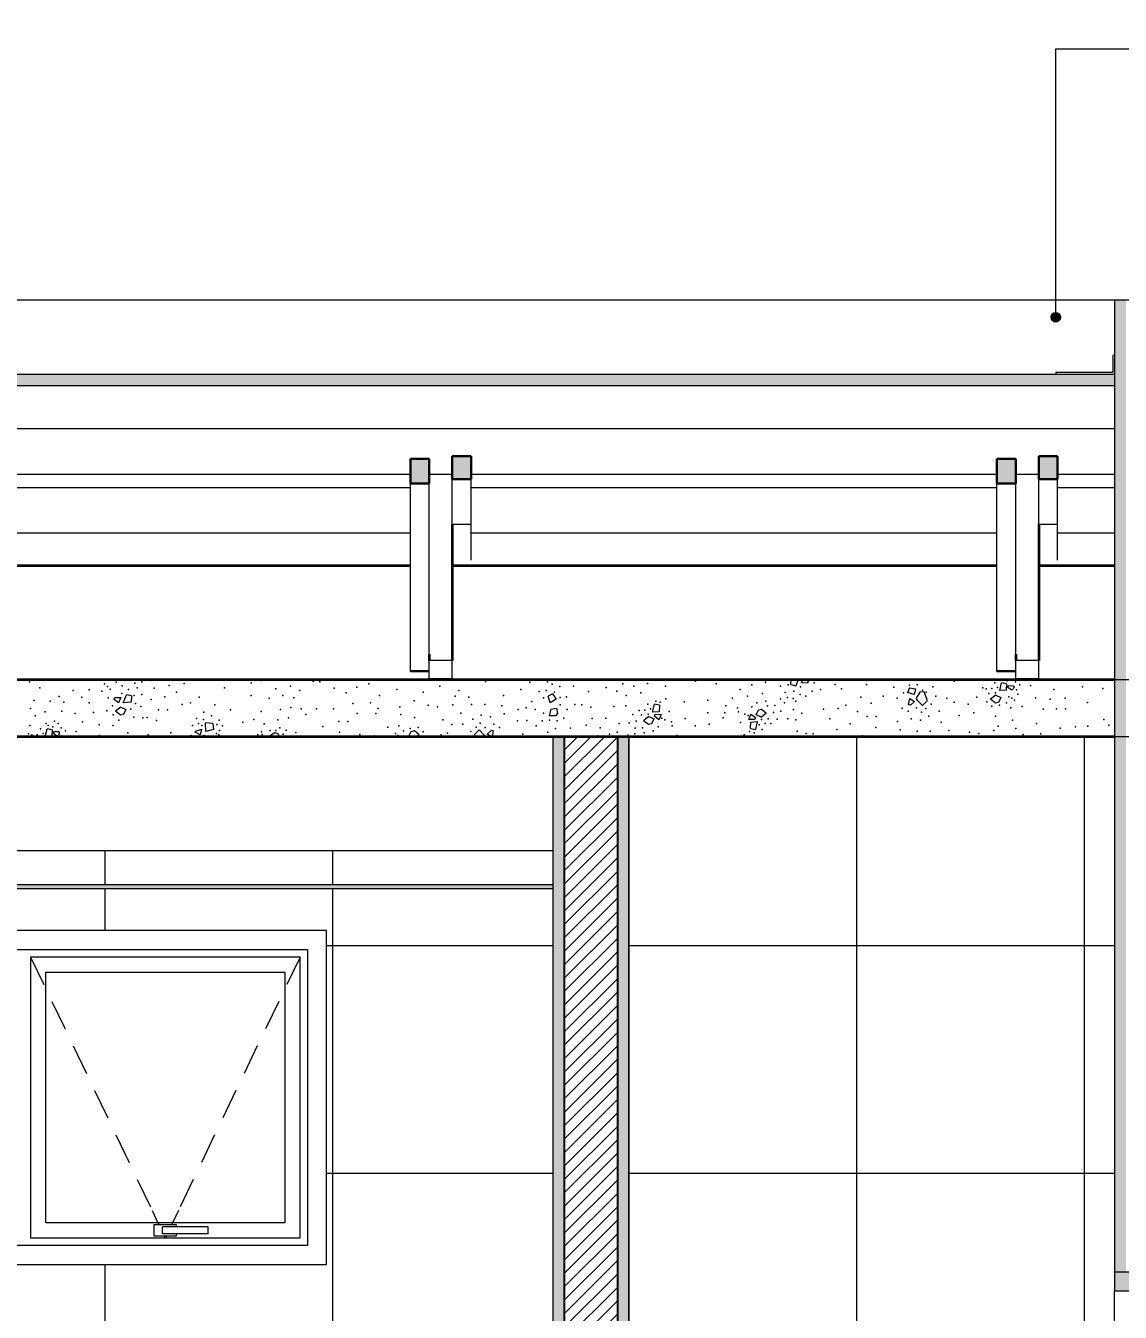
# Model space of a CAD drawing. Header units: metres. Extents: x -77 to 97, y 0 to 6.
# Drawn here: x -3.902 to -1.018, y 1.826 to 5.215 of the extents above; entities that cross this region are included whole.
import ezdxf

# ---------------------------------------------------------------- set-up
doc = ezdxf.new("R2010")
doc.units = ezdxf.units.M
doc.header["$MEASUREMENT"] = 0
doc.linetypes.add('broken', pattern=[2.46944, 1.41111, -1.05833])
for name, color, linetype in [('COTAS CORTE', 7, 'Continuous'), ('FORRO.EXEC', 7, 'Continuous'), ('LAJES.EST', 7, 'Continuous'), ('NOTAS-LAYOUT.EXEC', 7, 'Continuous'), ('PAREDE CONSTRUIR', 7, 'Continuous'), ('Portas Archicad', 7, 'Continuous'), ('S-BEAM-____-OTLN.IFC Model', 7, 'Continuous')]:
    doc.layers.add(name, color=color, linetype=linetype)
for name, color, linetype, lineweight, true_color in [('COTAS CORTE_Caneta_No__25', 7, 'Continuous', 13, 0x982312), ('ESTRUTURA-COB.EST_Caneta_No__254', 7, 'Continuous', 0, 0xd1c9ad), ('ESTRUTURA-COB.EST_Caneta_No__97', 7, 'Continuous', 5, 0x6b6b6b), ('Janelas Archicad_Caneta_No__9', 7, 'Continuous', 5, 0x020202), ('Janelas Archicad_Caneta_No__97', 7, 'Continuous', 5, 0x6b6b6b), ('PAREDE CONSTRUIR_Caneta_No__97', 7, 'Continuous', 5, 0x6b6b6b), ('S-BEAM-____-OTLN.IFC Model_Caneta_No__13', 7, 'Continuous', 0, 0xaaaaaa)]:
    doc.layers.add(name, color=color, linetype=linetype, lineweight=lineweight, true_color=true_color)
for name, color, linetype, lineweight in [('ESTRUTURA-COB.EST_Caneta_No__1', 7, 'Continuous', 35), ('ESTRUTURA-COB.EST_Caneta_No__241', 7, 'Continuous', 13), ('ESTRUTURA-COB.EST_Caneta_No__98', 7, 'Continuous', 0), ('FORRO.EXEC_Caneta_No__241', 7, 'Continuous', 13), ('LAJES.EST_Caneta_No__1', 7, 'Continuous', 35), ('LAJES.EST_Caneta_No__241', 7, 'Continuous', 13), ('NOTAS-LAYOUT.EXEC_Caneta_No__241', 7, 'Continuous', 13), ('NOTAS-LAYOUT.EXEC_Caneta_No__5', 7, 'Continuous', 15), ('PAREDE CONSTRUIR_Caneta_No__241', 7, 'Continuous', 13), ('PAREDE CONSTRUIR_Caneta_No__3', 7, 'Continuous', 25), ('Portas Archicad_Caneta_No__241', 7, 'Continuous', 13), ('Portas Archicad_Caneta_No__98', 7, 'Continuous', 0), ('S-BEAM-____-OTLN.IFC Model_Caneta_No__1', 7, 'Continuous', 35), ('S-BEAM-____-OTLN.IFC Model_Caneta_No__2', 7, 'Continuous', 30)]:
    doc.layers.add(name, color=color, linetype=linetype, lineweight=lineweight)
doc.styles.add('ESTILO_GERADO_1', font='arial.ttf')
doc.dimstyles.new('ESTILO_GERADO__9', dxfattribs={"dimtxt": 0.1, "dimasz": 0.0475, "dimexe": 0.18, "dimexo": 0.712446, "dimgap": 0, "dimtad": 1, "dimzin": 0, "dimdsep": 46, "dimtxsty": 'ESTILO_GERADO_1', "dimblk": 'ARROWHEAD_11', "dimblk1": 'ARROWHEAD_11', "dimblk2": 'ARROWHEAD_11', "dimcen": 0.09, "dimclrd": 256, "dimclre": 256, "dimclrt": 256, "dimadec": 0, "dimazin": 0, "dimtfac": 1, "dimtdec": 4, "dimtmove": 0, "dimatfit": 3, "dimfxl": 0, "dimtolj": 1, "dimtzin": 0, "dimarcsym": 0})

# ---------------------------------------------------------------- blocks, each defined once
blk = doc.blocks.new('*X55', base_point=(43.1813, -0.208))
at = {"layer": 'LAJES.EST_Caneta_No__241', "color": 7, "linetype": 'Continuous', "lineweight": 13}
for p, q in [((-1.8858, 3.4796), (-1.8853, 3.492)), ((-1.8667, 3.492), (-1.8728, 3.4768)), ((-1.8577, 3.4843), (-1.8546, 3.492)), ((-1.8444, 3.492), (-1.8405, 3.4888)), ((-1.8858, 3.4796), (-1.8728, 3.4768)), ((-1.8418, 3.4836), (-1.8577, 3.4843)), ((-1.8405, 3.4888), (-1.8418, 3.4836)), ((-1.5736, 3.4713), (-1.5781, 3.4588)), ((-1.5613, 3.4531), (-1.5781, 3.4588)), ((-1.5736, 3.4713), (-1.5571, 3.4684)), ((-1.5571, 3.4684), (-1.5613, 3.4531)), ((-1.5461, 3.46), (-1.5553, 3.444)), ((-1.5341, 3.4607), (-1.5461, 3.46)), ((-1.5281, 3.444), (-1.5341, 3.4607)), ((-1.3355, 3.4637), (-1.3305, 3.4843)), ((-1.3181, 3.4648), (-1.3355, 3.4637)), ((-1.3175, 3.4815), (-1.3305, 3.4843)), ((-1.3175, 3.4815), (-1.3181, 3.4648)), ((-1.3138, 3.4722), (-1.3124, 3.4774)), ((-1.3056, 3.4655), (-1.3138, 3.4722)), ((-1.3124, 3.4774), (-1.2998, 3.4768)), ((-1.3056, 3.4655), (-1.3002, 3.4676)), ((-1.2977, 3.4737), (-1.3002, 3.4676)), ((-1.2977, 3.4737), (-1.2998, 3.4768)), ((-3.6688, 3.4407), (-3.6675, 3.446)), ((-3.6572, 3.4312), (-3.6688, 3.4407)), ((-3.6675, 3.446), (-3.6516, 3.4452)), ((-3.6516, 3.4452), (-3.6572, 3.4312)), ((-3.6451, 3.4314), (-3.6365, 3.4527)), ((-3.6242, 3.4332), (-3.6451, 3.4314)), ((-3.6235, 3.4499), (-3.6365, 3.4527)), ((-3.6235, 3.4499), (-3.6242, 3.4332)), ((-2.5137, 3.455), (-2.5257, 3.4495)), ((-2.5203, 3.4316), (-2.5257, 3.4495)), ((-2.5041, 3.4414), (-2.5203, 3.4316)), ((-2.5137, 3.455), (-2.5041, 3.4414)), ((-2.2501, 3.4072), (-2.2451, 3.4278)), ((-2.2321, 3.425), (-2.2451, 3.4278)), ((-2.2321, 3.425), (-2.2327, 3.4083)), ((-1.5756, 3.4272), (-1.5727, 3.4428)), ((-1.5706, 3.4251), (-1.5756, 3.4272)), ((-1.5727, 3.4428), (-1.5596, 3.4353)), ((-1.5596, 3.4353), (-1.5706, 3.4251)), ((-1.551, 3.437), (-1.5553, 3.444)), ((-1.5388, 3.4244), (-1.551, 3.437)), ((-1.5272, 3.4356), (-1.5388, 3.4244)), ((-1.5281, 3.444), (-1.5272, 3.4356)), ((-1.3457, 3.4519), (-1.3593, 3.4408)), ((-1.3466, 3.4308), (-1.3593, 3.4408)), ((-1.3385, 3.4328), (-1.3466, 3.4308)), ((-1.3457, 3.4519), (-1.3323, 3.4455)), ((-1.3323, 3.4455), (-1.3385, 3.4328)), ((-3.6517, 3.4203), (-3.6653, 3.4092)), ((-3.6526, 3.3992), (-3.6653, 3.4092)), ((-3.6445, 3.4012), (-3.6526, 3.3992)), ((-3.6517, 3.4203), (-3.6383, 3.4139)), ((-3.6383, 3.4139), (-3.6445, 3.4012)), ((-2.5183, 3.4145), (-2.5224, 3.3974)), ((-2.5063, 3.397), (-2.5224, 3.3974)), ((-2.5183, 3.4145), (-2.5038, 3.4174)), ((-2.501, 3.4036), (-2.5063, 3.397)), ((-2.5038, 3.4174), (-2.501, 3.4036)), ((-2.2602, 3.3954), (-2.2739, 3.3843)), ((-2.2602, 3.3954), (-2.2469, 3.389)), ((-2.2327, 3.4083), (-2.2501, 3.4072)), ((-2.245, 3.3967), (-2.2436, 3.4019)), ((-2.2334, 3.3871), (-2.245, 3.3967)), ((-2.2436, 3.4019), (-2.2277, 3.4012)), ((-2.2277, 3.4012), (-2.2334, 3.3871)), ((-1.9967, 3.3881), (-1.991, 3.4021)), ((-1.991, 3.4021), (-1.9794, 3.3926)), ((-1.9794, 3.3926), (-1.9808, 3.3873)), ((-1.9775, 3.4002), (-1.9714, 3.4129)), ((-1.9642, 3.3938), (-1.9775, 3.4002)), ((-1.9714, 3.4129), (-1.9632, 3.415)), ((-1.9642, 3.3938), (-1.9506, 3.4049)), ((-1.9632, 3.415), (-1.9506, 3.4049)), ((-3.8507, 3.3426), (-3.8456, 3.3632)), ((-3.8326, 3.3603), (-3.8456, 3.3632)), ((-3.8326, 3.3603), (-3.8333, 3.3437)), ((-3.8289, 3.351), (-3.8276, 3.3562)), ((-3.8276, 3.3562), (-3.815, 3.3557)), ((-3.8129, 3.3525), (-3.815, 3.3557)), ((-3.4553, 3.3546), (-3.4551, 3.3572)), ((-3.4551, 3.3572), (-3.439, 3.3618)), ((-3.439, 3.3618), (-3.4424, 3.347)), ((-3.4273, 3.3559), (-3.4279, 3.3786)), ((-3.4089, 3.3775), (-3.4279, 3.3786)), ((-3.4069, 3.361), (-3.4273, 3.3559)), ((-3.4089, 3.3775), (-3.4069, 3.361)), ((-2.8921, 3.3437), (-2.886, 3.3564)), ((-2.886, 3.3564), (-2.8778, 3.3584)), ((-2.8778, 3.3584), (-2.8651, 3.3484)), ((-2.7184, 3.3491), (-2.7068, 3.3603)), ((-2.7068, 3.3603), (-2.6946, 3.3477)), ((-2.6861, 3.3494), (-2.6751, 3.3596)), ((-2.6751, 3.3596), (-2.6701, 3.3575)), ((-2.6701, 3.3575), (-2.6729, 3.342)), ((-2.2612, 3.3743), (-2.2739, 3.3843)), ((-2.253, 3.3763), (-2.2612, 3.3743)), ((-2.2469, 3.389), (-2.253, 3.3763)), ((-1.9808, 3.3873), (-1.9967, 3.3881)), ((-1.9923, 3.3642), (-1.9917, 3.3809)), ((-1.9923, 3.3642), (-1.9794, 3.3614)), ((-1.9917, 3.3809), (-1.9743, 3.382)), ((-1.9743, 3.382), (-1.9794, 3.3614)), ((-3.8333, 3.3437), (-3.8507, 3.3426)), ((-3.8208, 3.3443), (-3.8289, 3.351)), ((-3.8208, 3.3443), (-3.8154, 3.3464)), ((-3.8129, 3.3525), (-3.8154, 3.3464)), ((-3.4424, 3.347), (-3.4553, 3.3546)), ((-3.4331, 3.3465), (-3.4361, 3.342)), ((-3.4331, 3.3465), (-3.423, 3.342)), ((-3.2576, 3.3454), (-3.2459, 3.3534)), ((-3.2558, 3.342), (-3.2576, 3.3454)), ((-3.2459, 3.3534), (-3.2378, 3.351)), ((-3.2378, 3.351), (-3.2342, 3.342)), ((-2.8886, 3.342), (-2.8921, 3.3437)), ((-2.873, 3.342), (-2.8651, 3.3484)), ((-2.7177, 3.342), (-2.7184, 3.3491)), ((-2.6946, 3.3477), (-2.6912, 3.342)), ((-2.6732, 3.342), (-2.6861, 3.3494))]:
    blk.add_line(p, q, dxfattribs=at)
for p in [(-3.8255, 3.4917), (-3.6428, 3.4911), (-2.7144, 3.4915), (-3.8922, 3.4865), (-3.865, 3.4707), (-3.7774, 3.4642), (-3.7353, 3.4655), (-3.7012, 3.4627), (-3.6942, 3.4816), (-3.6866, 3.4746), (-3.6794, 3.4674), (-3.6636, 3.486), (-3.6481, 3.4764), (-3.6314, 3.4669), (-3.6147, 3.4835), (-3.6088, 3.471), (-3.5963, 3.487), (-3.5722, 3.4901), (-3.5634, 3.4704), (-3.5242, 3.4775), (-3.5049, 3.4598), (-3.4849, 3.4828), (-3.3785, 3.4711), (-3.3084, 3.4844), (-3.282, 3.49), (-3.2427, 3.4684), (-3.2045, 3.4756), (-3.1795, 3.4644), (-3.1447, 3.4877), (-3.1267, 3.487), (-3.0893, 3.47), (-3.058, 3.4576), (-3.0293, 3.4726), (-2.9978, 3.482), (-2.9239, 3.4665), (-2.8546, 3.4599), (-2.8109, 3.4757), (-2.7605, 3.4638), (-2.6901, 3.4877), (-2.5972, 3.4665), (-2.5733, 3.4856), (-2.5492, 3.4613), (-2.5303, 3.4638), (-2.5269, 3.4872), (-2.5146, 3.4807), (-2.5086, 3.4598), (-2.4943, 3.4747), (-2.4589, 3.4752), (-2.419, 3.461), (-2.3723, 3.472), (-2.3445, 3.462), (-2.3285, 3.4813), (-2.2992, 3.4751), (-2.2813, 3.458), (-2.2637, 3.4827), (-2.2164, 3.4756), (-2.1373, 3.4884), (-2.0827, 3.4812), (-2.0192, 3.4666), (-1.9885, 3.4794), (-1.9524, 3.4864), (-1.9131, 3.4756), (-1.9005, 3.4586), (-1.8927, 3.4789), (-1.8779, 3.4626), (-1.8607, 3.4735), (-1.8299, 3.4621), (-1.8241, 3.4846), (-1.8081, 3.4669), (-1.7694, 3.4801), (-1.7525, 3.4687), (-1.6864, 3.4796), (-1.6862, 3.4901), (-1.6145, 3.4731), (-1.5893, 3.4575), (-1.5733, 3.4782), (-1.5527, 3.479), (-1.5389, 3.4649), (-1.5289, 3.4598), (-1.5115, 3.4733), (-1.4557, 3.4886), (-1.3797, 3.4712), (-1.3709, 3.4682), (-1.3564, 3.4689), (-1.3484, 3.4844), (-1.3468, 3.4579), (-1.3409, 3.4722), (-1.3154, 3.4898), (-1.2937, 3.4871), (-1.2916, 3.4656), (-1.2822, 3.479), (-1.254, 3.4772), (-1.1931, 3.4665), (-1.1175, 3.4737), (-1.0638, 3.4689), (-3.8802, 3.4378), (-3.8378, 3.4363), (-3.8141, 3.4487), (-3.8013, 3.4333), (-3.7546, 3.4463), (-3.7352, 3.4319), (-3.6852, 3.445), (-3.6735, 3.4239), (-3.6486, 3.456), (-3.6166, 3.4506), (-3.6131, 3.4302), (-3.5962, 3.4539), (-3.5716, 3.44), (-3.5355, 3.447), (-3.4902, 3.4272), (-3.4678, 3.432), (-3.4452, 3.4467), (-3.4033, 3.4265), (-3.3077, 3.4508), (-3.2604, 3.4437), (-3.2248, 3.4513), (-3.1956, 3.4451), (-3.0397, 3.4302), (-2.9933, 3.4317), (-2.9694, 3.4508), (-2.8786, 3.4365), (-2.8412, 3.4251), (-2.7764, 3.4259), (-2.7707, 3.449), (-2.7344, 3.4462), (-2.7272, 3.4274), (-2.6923, 3.4275), (-2.6475, 3.4241), (-2.6427, 3.4508), (-2.5688, 3.4353), (-2.5373, 3.4447), (-2.4938, 3.4259), (-2.4935, 3.4456), (-2.4773, 3.4474), (-2.4547, 3.4272), (-2.4366, 3.4265), (-2.3204, 3.4238), (-2.3195, 3.4508), (-2.2629, 3.4279), (-2.242, 3.4364), (-2.23, 3.4333), (-2.2156, 3.442), (-2.1669, 3.4342), (-2.1046, 3.4389), (-2.0568, 3.4234), (-2.0392, 3.4436), (-1.9999, 3.4489), (-1.9759, 3.4312), (-1.9606, 3.456), (-1.9518, 3.4363), (-1.9474, 3.4237), (-1.9281, 3.4243), (-1.913, 3.4425), (-1.903, 3.4314), (-1.8946, 3.446), (-1.88, 3.4427), (-1.8724, 3.4358), (-1.8612, 3.4531), (-1.846, 3.4488), (-1.7411, 3.4257), (-1.7016, 3.4467), (-1.6744, 3.4308), (-1.6424, 3.4493), (-1.6058, 3.4435), (-1.5165, 3.4283), (-1.5038, 3.4489), (-1.4751, 3.4436), (-1.4551, 3.4333), (-1.4189, 3.428), (-1.3956, 3.4468), (-1.3694, 3.4344), (-1.3644, 3.4566), (-1.3358, 3.4254), (-1.3177, 3.4316), (-1.3113, 3.4476), (-1.3032, 3.4437), (-1.2964, 3.4386), (-1.2879, 3.454), (-1.2414, 3.4448), (-1.2028, 3.4414), (-1.1629, 3.4443), (-1.1043, 3.4323), (-3.8896, 3.417), (-3.8773, 3.3976), (-3.8511, 3.4081), (-3.8067, 3.4098), (-3.7722, 3.4031), (-3.7231, 3.4059), (-3.6884, 3.4102), (-3.6716, 3.3999), (-3.6252, 3.4147), (-3.6175, 3.3936), (-3.5991, 3.4218), (-3.5933, 3.3921), (-3.5818, 3.393), (-3.5519, 3.413), (-3.5283, 3.4129), (-3.4519, 3.3899), (-3.4325, 3.407), (-3.4124, 3.397), (-3.3627, 3.4129), (-3.2816, 3.4087), (-3.2311, 3.4137), (-3.2094, 3.3925), (-3.2035, 3.4189), (-3.1766, 3.4161), (-3.1636, 3.4011), (-3.1355, 3.4157), (-3.091, 3.4156), (-3.0284, 3.4031), (-2.9796, 3.4031), (-2.9735, 3.4163), (-2.9161, 3.4212), (-2.9135, 3.4008), (-2.8777, 3.393), (-2.8168, 3.4213), (-2.7556, 3.4043), (-2.7016, 3.3987), (-2.6772, 3.395), (-2.641, 3.4025), (-2.6047, 3.4136), (-2.5833, 3.4183), (-2.5599, 3.4138), (-2.5378, 3.4042), (-2.4839, 3.3912), (-2.4749, 3.4138), (-2.4126, 3.42), (-2.4093, 3.3901), (-2.3733, 3.3911), (-2.3526, 3.4221), (-2.3022, 3.4008), (-2.2855, 3.4117), (-2.279, 3.4001), (-2.271, 3.4124), (-2.2614, 3.4014), (-2.2555, 3.4157), (-2.2259, 3.3911), (-2.2062, 3.4091), (-2.1644, 3.3902), (-2.1042, 3.4048), (-2.0639, 3.3919), (-2.0598, 3.4056), (-2.026, 3.4184), (-2.0242, 3.4075), (-2.0067, 3.4021), (-1.9985, 3.3981), (-1.9888, 3.4207), (-1.9312, 3.406), (-1.9126, 3.4099), (-1.8788, 3.4143), (-1.8565, 3.4043), (-1.8001, 3.415), (-1.7614, 3.4165), (-1.7103, 3.4089), (-1.685, 3.3955), (-1.6608, 3.3957), (-1.5923, 3.4179), (-1.577, 3.4095), (-1.5684, 3.3897), (-1.5545, 3.4183), (-1.5412, 3.4069), (-1.5305, 3.4169), (-1.5219, 3.3963), (-1.4954, 3.4093), (-1.4426, 3.3978), (-1.4038, 3.4055), (-1.3563, 3.4226), (-1.3467, 3.3962), (-1.3058, 3.4184), (-1.2766, 3.4217), (-1.2211, 3.4153), (-1.1856, 3.4159), (-1.1617, 3.4161), (-3.8914, 3.3719), (-3.8635, 3.3632), (-3.8481, 3.3768), (-3.8426, 3.3717), (-3.8306, 3.3686), (-3.8264, 3.3833), (-3.8162, 3.3773), (-3.8089, 3.3659), (-3.7974, 3.3578), (-3.7692, 3.356), (-3.7528, 3.3811), (-3.7086, 3.3739), (-3.6722, 3.3722), (-3.6565, 3.3861), (-3.5574, 3.3849), (-3.4622, 3.3719), (-3.447, 3.3769), (-3.4379, 3.3717), (-3.434, 3.3879), (-3.3987, 3.3747), (-3.392, 3.3856), (-3.3914, 3.3585), (-3.3831, 3.3713), (-3.3302, 3.3804), (-3.3011, 3.3881), (-3.2737, 3.376), (-3.2583, 3.3591), (-3.2429, 3.3591), (-3.2377, 3.3865), (-3.2321, 3.3654), (-3.2155, 3.36), (-3.1194, 3.3692), (-3.0767, 3.3822), (-3.0529, 3.3824), (-2.9478, 3.3675), (-2.9186, 3.3708), (-2.9068, 3.3576), (-2.8886, 3.3639), (-2.8681, 3.3666), (-2.803, 3.3869), (-2.7793, 3.3749), (-2.7502, 3.3754), (-2.7291, 3.3563), (-2.7237, 3.3883), (-2.7151, 3.3678), (-2.7045, 3.3778), (-2.6911, 3.3664), (-2.6687, 3.3752), (-2.6534, 3.3668), (-2.6062, 3.3845), (-2.582, 3.3847), (-2.5567, 3.3713), (-2.5414, 3.3842), (-2.5219, 3.3862), (-2.5056, 3.3637), (-2.5015, 3.3843), (-2.4668, 3.3652), (-2.4252, 3.3727), (-2.3882, 3.3659), (-2.3379, 3.3773), (-2.3118, 3.3793), (-2.2964, 3.3649), (-2.2932, 3.3833), (-2.277, 3.3655), (-2.2485, 3.358), (-2.2356, 3.3685), (-2.2177, 3.3871), (-2.2002, 3.3817), (-2.1984, 3.3708), (-2.1381, 3.371), (-2.1014, 3.3753), (-2.0183, 3.3801), (-1.9944, 3.356), (-1.9689, 3.3736), (-1.963, 3.3878), (-1.9615, 3.3613), (-1.9534, 3.3769), (-1.9455, 3.3891), (-1.9389, 3.3775), (-1.9222, 3.3884), (-1.8936, 3.3891), (-1.8724, 3.3869), (-1.8691, 3.357), (-1.783, 3.389), (-1.7645, 3.361), (-1.7292, 3.376), (-1.6623, 3.3665), (-1.6046, 3.3821), (-1.5981, 3.3606), (-1.5534, 3.3572), (-1.5441, 3.386), (-1.5185, 3.3573), (-1.4901, 3.3804), (-1.4693, 3.3588), (-1.3509, 3.3589), (-1.3395, 3.3703), (-1.3014, 3.3862), (-1.2934, 3.3638), (-1.2386, 3.3771), (-1.176, 3.3645), (-1.1357, 3.3683), (-1.1036, 3.3704), (-1.0608, 3.3881), (-1.0478, 3.3731), (-3.8948, 3.3501), (-3.8861, 3.3471), (-3.8716, 3.3477), (-3.856, 3.351), (-3.8067, 3.3444), (-3.7083, 3.3454), (-3.6326, 3.3525), (-3.579, 3.3477), (-3.5193, 3.3522), (-3.4662, 3.3455), (-3.3996, 3.3509), (-3.3935, 3.347), (-3.3044, 3.3428), (-3.29, 3.3475), (-3.281, 3.355), (-3.2788, 3.3482), (-3.2236, 3.3486), (-3.1906, 3.3531), (-3.0755, 3.354), (-3.0216, 3.3478), (-2.983, 3.3444), (-2.928, 3.3506), (-2.9213, 3.3456), (-2.855, 3.3548), (-2.8075, 3.347), (-2.7906, 3.3514), (-2.5925, 3.3493), (-2.5259, 3.3545), (-2.3946, 3.3444), (-2.364, 3.3488), (-2.3432, 3.3539), (-2.315, 3.3463), (-2.2966, 3.3498), (-2.2726, 3.3529), (-2.1852, 3.3456), (-2.0088, 3.3472), (-1.9824, 3.3528), (-1.8451, 3.3505), (-1.827, 3.3498), (-1.6982, 3.3449), (-1.4148, 3.3543), (-1.3905, 3.3505), (-1.2737, 3.3484), (-1.2273, 3.35), (-1.215, 3.3435)]:
    blk.add_point(p, dxfattribs=at)
blk = doc.blocks.new('*D57', base_point=(43.1813, -0.208))
at = {"layer": 'COTAS CORTE_Caneta_No__25', "linetype": 'Continuous', "lineweight": 13, "true_color": 0x982312}
for points in [[(-0.4666, 3.342), (-0.4656, 3.3372), (-0.4629, 3.3332), (-0.4589, 3.3305), (-0.4541, 3.3295), (-0.4493, 3.3305), (-0.4452, 3.3332), (-0.4425, 3.3372), (-0.4416, 3.342), (-0.4425, 3.3468), (-0.4452, 3.3508), (-0.4493, 3.3536), (-0.4541, 3.3545), (-0.4589, 3.3536), (-0.4629, 3.3508), (-0.4656, 3.3468)], [(-0.4666, -0.223), (-0.4656, -0.2278), (-0.4629, -0.2318), (-0.4589, -0.2345), (-0.4541, -0.2355), (-0.4493, -0.2345), (-0.4452, -0.2318), (-0.4425, -0.2278), (-0.4416, -0.223), (-0.4425, -0.2182), (-0.4452, -0.2142), (-0.4493, -0.2114), (-0.4541, -0.2105), (-0.4589, -0.2114), (-0.4629, -0.2142), (-0.4656, -0.2182)]]:
    blk.add_hatch(color=24, dxfattribs=at).paths.add_polyline_path(points)
at = {"layer": 'COTAS CORTE_Caneta_No__25', "color": 24, "linetype": 'Continuous', "lineweight": 13, "true_color": 0x982312}
for p, q in [((-0.4666, 3.342), (-1.1665, 3.342)), ((-0.4541, -0.2105), (-0.4541, 3.3295)), ((-0.4072, 3.342), (-0.4416, 3.342)), ((-0.4666, -0.223), (-0.501, -0.223)), ((-0.4541, -0.248), (-0.4541, -0.2355)), ((0.2584, -0.223), (-0.4416, -0.223))]:
    blk.add_line(p, q, dxfattribs=at)
for centre in [(-0.4541, 3.342), (-0.4541, -0.223)]:
    blk.add_circle(centre, 0.0125, dxfattribs=at)
at = {"layer": 'COTAS CORTE_Caneta_No__25', "color": 24, "lineweight": 13, "true_color": 0x982312, "char_height": 0.1, "attachment_point": 7, "rotation": 90, "style": 'ESTILO_GERADO_1'}
for s, insert in [('\\A1;{\\pql;\\fArial|b0|i0|c0|p0;\\W1.000000;0,15}', (-0.4741, 3.0626)), ('\\A1;{\\pql;\\fArial|b0|i0|c0|p0;\\W1.000000;3,57}', (-0.4741, 1.2926))]:
    blk.add_mtext(s, dxfattribs=dict(at, insert=insert))
blk = doc.blocks.new('ARROWHEAD_11')
at = {"color": 0, "linetype": 'Continuous', "lineweight": 0}
blk.add_line((0, 0), (-1, 0), dxfattribs=at)
at = {"color": 0, "linetype": 'Continuous', "lineweight": 0, "const_width": 0.25, "flags": 128}
blk.add_lwpolyline([(-0.125, 0, 1), (0.125, 0, 1)], format="xyb", close=True, dxfattribs=at)
blk = doc.blocks.new('*D58', base_point=(43.1813, -0.208))
at = {"layer": 'COTAS CORTE_Caneta_No__25', "linetype": 'Continuous', "lineweight": 13, "true_color": 0x982312}
for points in [[(-0.4666, 3.492), (-0.4656, 3.4872), (-0.4629, 3.4832), (-0.4589, 3.4805), (-0.4541, 3.4795), (-0.4493, 3.4805), (-0.4452, 3.4832), (-0.4425, 3.4872), (-0.4416, 3.492), (-0.4425, 3.4968), (-0.4452, 3.5008), (-0.4493, 3.5036), (-0.4541, 3.5045), (-0.4589, 3.5036), (-0.4629, 3.5008), (-0.4656, 3.4968)], [(-0.4666, 3.342), (-0.4656, 3.3372), (-0.4629, 3.3332), (-0.4589, 3.3305), (-0.4541, 3.3295), (-0.4493, 3.3305), (-0.4452, 3.3332), (-0.4425, 3.3372), (-0.4416, 3.342), (-0.4425, 3.3468), (-0.4452, 3.3508), (-0.4493, 3.3536), (-0.4541, 3.3545), (-0.4589, 3.3536), (-0.4629, 3.3508), (-0.4656, 3.3468)]]:
    blk.add_hatch(color=24, dxfattribs=at).paths.add_polyline_path(points)
at = {"layer": 'COTAS CORTE_Caneta_No__25', "color": 24, "linetype": 'Continuous', "lineweight": 13, "true_color": 0x982312}
for p, q in [((-0.4666, 3.492), (-1.1665, 3.492)), ((-0.4072, 3.492), (-0.4416, 3.492)), ((-0.4541, 3.3545), (-0.4541, 3.4795)), ((-0.4666, 3.342), (-1.1665, 3.342)), ((-0.4072, 3.342), (-0.4416, 3.342))]:
    blk.add_line(p, q, dxfattribs=at)
for centre in [(-0.4541, 3.492), (-0.4541, 3.342)]:
    blk.add_circle(centre, 0.0125, dxfattribs=at)
blk = doc.blocks.new('*D59', base_point=(43.1813, -0.208))
at = {"layer": 'COTAS CORTE_Caneta_No__25', "linetype": 'Continuous', "lineweight": 13, "true_color": 0x982312}
for points in [[(-0.4666, 4.492), (-0.4656, 4.4872), (-0.4629, 4.4832), (-0.4589, 4.4805), (-0.4541, 4.4795), (-0.4493, 4.4805), (-0.4452, 4.4832), (-0.4425, 4.4872), (-0.4416, 4.492), (-0.4425, 4.4968), (-0.4452, 4.5008), (-0.4493, 4.5036), (-0.4541, 4.5045), (-0.4589, 4.5036), (-0.4629, 4.5008), (-0.4656, 4.4968)], [(-0.4666, 3.492), (-0.4656, 3.4872), (-0.4629, 3.4832), (-0.4589, 3.4805), (-0.4541, 3.4795), (-0.4493, 3.4805), (-0.4452, 3.4832), (-0.4425, 3.4872), (-0.4416, 3.492), (-0.4425, 3.4968), (-0.4452, 3.5008), (-0.4493, 3.5036), (-0.4541, 3.5045), (-0.4589, 3.5036), (-0.4629, 3.5008), (-0.4656, 3.4968)]]:
    blk.add_hatch(color=24, dxfattribs=at).paths.add_polyline_path(points)
at = {"layer": 'COTAS CORTE_Caneta_No__25', "color": 24, "linetype": 'Continuous', "lineweight": 13, "true_color": 0x982312}
for p, q in [((-0.4541, 4.5045), (-0.4541, 4.517)), ((-0.4666, 4.492), (-1.1665, 4.492)), ((-0.4541, 3.5045), (-0.4541, 4.4795)), ((-0.4072, 4.492), (-0.4416, 4.492)), ((-0.4666, 3.492), (-1.1665, 3.492)), ((-0.4072, 3.492), (-0.4416, 3.492))]:
    blk.add_line(p, q, dxfattribs=at)
for centre in [(-0.4541, 4.492), (-0.4541, 3.492)]:
    blk.add_circle(centre, 0.0125, dxfattribs=at)
at = {"layer": 'COTAS CORTE_Caneta_No__25', "color": 24, "lineweight": 13, "true_color": 0x982312, "insert": (-0.4741, 3.8585), "char_height": 0.1, "attachment_point": 7, "rotation": 90, "style": 'ESTILO_GERADO_1'}
blk.add_mtext('\\A1;{\\pql;\\fArial|b0|i0|c0|p0;\\W1.000000;1,00}', dxfattribs=at)
blk = doc.blocks.new('Rótulo_15_2', base_point=(-1.1878, 4.4472))
at = {"layer": 'NOTAS-LAYOUT.EXEC', "linetype": 'Continuous', "lineweight": 0, "true_color": 0x000000}
blk.add_hatch(color=18, dxfattribs=at).paths.add_polyline_path([(-1.2003, 4.4472), (-1.1993, 4.4424), (-1.1966, 4.4384), (-1.1925, 4.4357), (-1.1878, 4.4347), (-1.183, 4.4357), (-1.1789, 4.4384), (-1.1762, 4.4424), (-1.1753, 4.4472), (-1.1762, 4.452), (-1.1789, 4.4561), (-1.183, 4.4588), (-1.1878, 4.4597), (-1.1925, 4.4588), (-1.1966, 4.4561), (-1.1993, 4.452)])
at = {"layer": 'NOTAS-LAYOUT.EXEC_Caneta_No__241', "color": 7, "linetype": 'broken', "lineweight": 13}
for p, q in [((-1.1878, 4.4597), (-1.1878, 5.1543)), ((-1.1878, 5.1543), (-0.6878, 5.1543))]:
    blk.add_line(p, q, dxfattribs=at)
at = {"layer": 'NOTAS-LAYOUT.EXEC_Caneta_No__5', "color": 7, "linetype": 'Continuous', "lineweight": 15}
blk.add_circle((-1.1878, 4.4472), 0.0125, dxfattribs=at)
at = {"layer": 'NOTAS-LAYOUT.EXEC_Caneta_No__241', "color": 7, "lineweight": 13, "insert": (-0.6828, 5.2101), "char_height": 0.1, "attachment_point": 1, "style": 'ESTILO_GERADO_1'}
blk.add_mtext('\\A1;{\\pql;\\pt0,241;\\fArial|b0|i0|c0|p0;\\W1.000000;Rufo \\fArial|b0|i0|c0|p0;\\W1.000000;\\A1{\\H.66x;\\S^  ;}\\fArial|b0|i0|c0|p0;\\W1.000000;\\fArial|b0|i0|c0|p0;\\W1.000000;\\A1{\\H.66x;\\S^  ;}\\fArial|b0|i0|c0|p0;\\W1.000000;\\fArial|b0|i0|c0|p0;\\W1.000000;\\fArial|b0|i0|c0|p0;\\W1.000000;\\fArial|b0|i0|c0|p0;\\W1.000000;\\fArial|b0|i0|c0|p0;\\W1.000000;\\fArial|b0|i0|c0|p0;\\W1.000000;\\fArial|b0|i0|c0|p0;\\W1.000000;\\A1{\\H.66x;\\S^  ;}\\fArial|b0|i0|c0|p0;\\W1.000000;\\fArial|b0|i0|c0|p0;\\W1.000000;\\A1{\\H.66x;\\S^  ;}\\fArial|b0|i0|c0|p0;\\W1.000000;\\fArial|b0|i0|c0|p0;\\W1.000000;\\fArial|b0|i0|c0|p0;\\W1.000000;\\fArial|b0|i0|c0|p0;\\W1.000000;\\fArial|b0|i0|c0|p0;\\W1.000000;\\fArial|b0|i0|c0|p0;\\W1.000000;\\fArial|b0|i0|c0|p0;\\W1.000000;\\A1{\\H.66x;\\S^  ;}\\fArial|b0|i0|c0|p0;\\W1.000000;\\fArial|b0|i0|c0|p0;\\W1.000000;\\A1{\\H.66x;\\S^  ;}\\fArial|b0|i0|c0|p0;\\W1.000000;\\fArial|b0|i0|c0|p0;\\W1.000000;\\fArial|b0|i0|c0|p0;\\W1.000000;\\fArial|b0|i0|c0|p0;\\W1.000000;\\fArial|b0|i0|c0|p0;\\W1.000000;\\fArial|b0|i0|c0|p0;\\W1.000000;\\fArial|b0|i0|c0|p0;\\W1.000000;\\A1{\\H.66x;\\S^  ;}\\fArial|b0|i0|c0|p0;\\W1.000000;\\fArial|b0|i0|c0|p0;\\W1.000000;\\A1{\\H.66x;\\S^  ;}\\fArial|b0|i0|c0|p0;\\W1.000000;\\fArial|b0|i0|c0|p0;\\W1.000000;\\fArial|b0|i0|c0|p0;\\W1.000000;\\fArial|b0|i0|c0|p0;\\W1.000000;\\fArial|b0|i0|c0|p0;\\W1.000000;\\fArial|b0|i0|c0|p0;\\W1.000000;\\fArial|b0|i0|c0|p0;\\W1.000000;\\A1{\\H.66x;\\S^  ;}\\fArial|b0|i0|c0|p0;\\W1.000000;\\fArial|b0|i0|c0|p0;\\W1.000000;\\A1{\\H.66x;\\S^  ;}\\fArial|b0|i0|c0|p0;\\W1.000000;\\fArial|b0|i0|c0|p0;\\W1.000000;\\fArial|b0|i0|c0|p0;\\W1.000000;\\fArial|b0|i0|c0|p0;\\W1.000000;\\fArial|b0|i0|c0|p0;\\W1.000000;\\fArial|b0|i0|c0|p0;\\W1.000000;\\fArial|b0|i0|c0|p0;\\W1.000000;\\A1{\\H.66x;\\S^  ;}\\fArial|b0|i0|c0|p0;\\W1.000000;}', dxfattribs=at)

msp = doc.modelspace()

# ---------------------------------------------------------------- hatches: boundary and pattern name
at = {"layer": 'ESTRUTURA-COB.EST_Caneta_No__254', "linetype": 'Continuous', "lineweight": 0, "true_color": 0xd1c9ad}
h = msp.add_hatch(dxfattribs=at)
h.set_pattern_fill('Haie_OD_0002', color=9, style=0, pattern_type=2)
h.set_pattern_definition([(45, (43.18128, 0.292), (-0.159099, 0.159099), [0, -0.15, 0, -0.225]), (110, (43.68128, 0.292), (0.2114308, 0.0769545), [0, -0.11, 0, -0.19])])
h.paths.add_polyline_path([(-1.1878, 4.3017), (-1.1878, 4.2967), (-1.0328, 4.2967), (-1.0328, 4.3469), (-1.0378, 4.3469), (-1.0378, 4.3017)])
at = {"layer": 'ESTRUTURA-COB.EST_Caneta_No__97', "linetype": 'Continuous', "lineweight": 5, "true_color": 0x6b6b6b}
h = msp.add_hatch(dxfattribs=at)
h.set_pattern_fill('AR_CONC_0002', color=251, style=0, pattern_type=2)
h.set_pattern_definition([(50, (43.18128, -0.208), (-0.546554, 0.0478173), [0.05715, -0.62865]), (355, (43.1813, -0.208), (-0.1057303, 0.5731705), [0.04572, -0.5029218]), (100.4514, (43.2268, -0.212), (0.4408237, 0.5253533), [0.04857, -0.5342707]), (46.1842, (43.1813, -0.0556), (-0.813237, 0.126127), [0.085725, -0.942975]), (96.6356, (43.24905, -0.0661), (0.712212, 0.742278), [0.072855, -0.801407]), (351.1842, (43.1813, -0.0556), (0.712212, 0.742278), [0.06858, -0.754379]), (21, (43.25748, -0.0937), (-0.4548432, 0.3067956), [0.05715, -0.62865]), (326, (43.2575, -0.0937), (0.185406, 0.552564), [0.04572, -0.50292]), (71.4514, (43.2954, -0.11926), (0.6402493, 0.2457683), [0.04857, -0.53427]), (37.5, (43.18128, -0.208), (0.0092658, 0.2536651), [0, -0.496824, 0, -0.51054, 0, -0.504825]), (7.5, (43.18128, -0.208), (0.200459, 0.3005417), [0, -0.291084, 0, -0.485394, 0, -0.192405]), (327.5, (43.01135, -0.208), (-0.4067718, 0.01718623), [0, -0.1905, 0, -0.59436, 0, -0.78867]), (317.5, (42.93515, -0.208), (0.4443875, 0.0762795), [0, -0.24765, 0, -0.394716, 0, -0.56007])])
h.paths.add_polyline_path([(-23.1328, 4.2969), (-23.1328, 4.2668), (-1.0328, 4.2668), (-1.0328, 4.2967), (-1.1878, 4.2967), (-1.1878, 4.2969)])
at = {"layer": 'FORRO.EXEC', "linetype": 'Continuous', "lineweight": 0, "true_color": 0xffffff}
msp.add_hatch(color=7, dxfattribs=at).paths.add_polyline_path([(-7.8928, 2.942), (-2.5128, 2.942), (-2.5128, 2.952), (-7.8928, 2.952)])
at = {"layer": 'PAREDE CONSTRUIR', "linetype": 'Continuous', "lineweight": 0, "true_color": 0xffffff}
for points in [[(-1.0328, 4.492), (-1.0328, 3.042), (-1.0028, 3.042), (-1.0028, 4.492)], [(-2.5128, 3.342), (-2.5128, -0.208), (-2.4828, -0.208), (-2.4828, 3.342)], [(-2.3128, 3.342), (-2.3428, 3.342), (-2.3428, -0.208), (-2.3128, -0.208)], [(-1.0328, 3.042), (-1.0328, 1.932), (-1.0028, 1.932), (-1.0028, 3.042)]]:
    msp.add_hatch(color=7, dxfattribs=at).paths.add_polyline_path(points)
at = {"layer": 'PAREDE CONSTRUIR', "linetype": 'Continuous', "lineweight": 0, "true_color": 0x000000}
h = msp.add_hatch(dxfattribs=at)
h.set_pattern_fill('common_brick_0002', color=18, style=0, pattern_type=2)
h.set_pattern_definition([(45, (43.181277, -0.207991), (-0.01767767, 0.01767767), [])])
h.paths.add_polyline_path([(-2.4828, 3.342), (-2.4828, -0.208), (-2.3428, -0.208), (-2.3428, 3.342)])
at = {"layer": 'PAREDE CONSTRUIR_Caneta_No__97', "linetype": 'Continuous', "lineweight": 5, "true_color": 0x6b6b6b}
h = msp.add_hatch(dxfattribs=at)
h.set_pattern_fill('Ceramica_60_x_60_0002', color=251, style=0, pattern_type=2)
h.set_pattern_definition([(180, (-2.31276, -0.208), (0, 0.6), []), (90, (-2.31276, -0.208), (0.6, 0), [])])
h.paths.add_polyline_path([(-1.0328, 3.342), (-2.3128, 3.342), (-2.3128, -0.208), (-1.0328, -0.208)])
h.paths.add_polyline_path([(-2.0997, 0.302), (-2.0347, 0.302), (-2.0347, 0.342), (-1.9947, 0.342), (-1.9947, 0.302), (-1.9297, 0.302), (-1.9297, 0.272), (-2.0997, 0.272)], flags=0)
h = msp.add_hatch(dxfattribs=at)
h.set_pattern_fill('Ceramica_60_x_60_0002', color=251, style=0, pattern_type=2)
h.set_pattern_definition([(0, (-7.89276, -0.208), (0, 0.6), []), (90, (-7.89276, -0.208), (-0.6, 0), [])])
h.paths.add_polyline_path([(-7.9928, 3.042), (-7.9928, 2.942), (-7.8928, 2.942), (-7.8928, 2.952), (-2.5128, 2.952), (-2.5128, 3.042)])
h = msp.add_hatch(dxfattribs=at)
h.set_pattern_fill('Ceramica_60_x_60_0002', color=251, style=0, pattern_type=2)
h.set_pattern_definition([(0, (-7.89276, -0.208), (0, 0.6), []), (90, (-7.89276, -0.208), (-0.6, 0), [])])
h.paths.add_polyline_path([(-2.5128, 2.942), (-7.8928, 2.942), (-7.8928, 0.792), (-7.8584, 0.792), (-7.8584, 0.8766), (-7.8567, 0.8892), (-7.8516, 0.9015), (-7.8435, 0.9121), (-7.8329, 0.9202), (-7.8206, 0.9253), (-7.808, 0.927), (-7.6928, 0.927), (-7.6802, 0.9253), (-7.6679, 0.9202), (-7.6573, 0.9121), (-7.6492, 0.9015), (-7.6441, 0.8892), (-7.6424, 0.8766), (-7.6424, 0.846), (-7.6604, 0.846), (-7.6604, 0.8754), (-7.6616, 0.8845), (-7.6649, 0.8925), (-7.6701, 0.8993), (-7.6769, 0.9045), (-7.6849, 0.9078), (-7.694, 0.909), (-7.8068, 0.909), (-7.8159, 0.9078), (-7.8239, 0.9045), (-7.8307, 0.8993), (-7.8359, 0.8925), (-7.8392, 0.8845), (-7.8404, 0.8754), (-7.8404, 0.792), (-7.7714, 0.792), (-7.7714, 0.802), (-7.7644, 0.802), (-7.7644, 0.792), (-7.2928, 0.792), (-7.2928, 0.592), (-7.4211, 0.592), (-7.4211, 0.537), (-7.6101, 0.537), (-7.6101, 0.502), (-7.6921, 0.502), (-7.6921, 0.532), (-7.6921, 0.537), (-7.7651, 0.537), (-7.7651, 0.592), (-7.8928, 0.592), (-7.8928, -0.208), (-5.2647, -0.208), (-5.2647, 0.592), (-5.369, 0.592), (-5.369, 0.537), (-5.4421, 0.537), (-5.4421, 0.532), (-5.4421, 0.502), (-5.5241, 0.502), (-5.5241, 0.537), (-5.713, 0.537), (-5.713, 0.592), (-5.8147, 0.592), (-5.8147, 0.792), (-5.3697, 0.792), (-5.3697, 0.802), (-5.3627, 0.802), (-5.3627, 0.792), (-5.2937, 0.792), (-5.2937, 0.8754), (-5.2949, 0.8845), (-5.2982, 0.8925), (-5.3035, 0.8993), (-5.3103, 0.9045), (-5.3182, 0.9078), (-5.3273, 0.909), (-5.4402, 0.909), (-5.4493, 0.9078), (-5.4572, 0.9045), (-5.464, 0.8993), (-5.4693, 0.8925), (-5.4725, 0.8845), (-5.4737, 0.8754), (-5.4737, 0.846), (-5.4917, 0.846), (-5.4917, 0.8766), (-5.4901, 0.8892), (-5.485, 0.9015), (-5.4769, 0.9121), (-5.4663, 0.9202), (-5.454, 0.9253), (-5.4413, 0.927), (-5.3262, 0.927), (-5.3135, 0.9253), (-5.3012, 0.9202), (-5.2906, 0.9121), (-5.2825, 0.9015), (-5.2774, 0.8892), (-5.2757, 0.8766), (-5.2757, 0.792), (-5.1537, 0.792), (-5.1537, 0.8766), (-5.1521, 0.8892), (-5.147, 0.9015), (-5.1389, 0.9121), (-5.1283, 0.9202), (-5.116, 0.9253), (-5.1033, 0.927), (-4.9882, 0.927), (-4.9755, 0.9253), (-4.9632, 0.9202), (-4.9526, 0.9121), (-4.9445, 0.9015), (-4.9394, 0.8892), (-4.9377, 0.8766), (-4.9377, 0.846), (-4.9557, 0.846), (-4.9557, 0.8754), (-4.9569, 0.8845), (-4.9602, 0.8925), (-4.9655, 0.8993), (-4.9723, 0.9045), (-4.9802, 0.9078), (-4.9893, 0.909), (-5.1022, 0.909), (-5.1113, 0.9078), (-5.1192, 0.9045), (-5.126, 0.8993), (-5.1313, 0.8925), (-5.1345, 0.8845), (-5.1357, 0.8754), (-5.1357, 0.792), (-5.0667, 0.792), (-5.0667, 0.802), (-5.0597, 0.802), (-5.0597, 0.792), (-4.6147, 0.792), (-4.6147, 0.592), (-4.7165, 0.592), (-4.7165, 0.537), (-4.9054, 0.537), (-4.9054, 0.502), (-4.9874, 0.502), (-4.9874, 0.532), (-4.9874, 0.537), (-5.0605, 0.537), (-5.0605, 0.592), (-5.1647, 0.592), (-5.1647, -0.208), (-2.5128, -0.208), (-2.5128, 0.592), (-2.667, 0.592), (-2.667, 0.537), (-2.7401, 0.537), (-2.7401, 0.532), (-2.7401, 0.502), (-2.8221, 0.502), (-2.8221, 0.537), (-3.011, 0.537), (-3.011, 0.592), (-3.1128, 0.592), (-3.1128, 0.792), (-2.6678, 0.792), (-2.6678, 0.802), (-2.6608, 0.802), (-2.6608, 0.792), (-2.5918, 0.792), (-2.5918, 0.8754), (-2.593, 0.8845), (-2.5962, 0.8925), (-2.6015, 0.8993), (-2.6083, 0.9045), (-2.6162, 0.9078), (-2.6253, 0.909), (-2.7382, 0.909), (-2.7473, 0.9078), (-2.7552, 0.9045), (-2.762, 0.8993), (-2.7673, 0.8925), (-2.7706, 0.8845), (-2.7718, 0.8754), (-2.7718, 0.846), (-2.7898, 0.846), (-2.7898, 0.8766), (-2.7881, 0.8892), (-2.783, 0.9015), (-2.7749, 0.9121), (-2.7643, 0.9202), (-2.752, 0.9253), (-2.7393, 0.927), (-2.6242, 0.927), (-2.6115, 0.9253), (-2.5992, 0.9202), (-2.5886, 0.9121), (-2.5805, 0.9015), (-2.5754, 0.8892), (-2.5738, 0.8766), (-2.5738, 0.792), (-2.5128, 0.792)])
h.paths.add_polyline_path([(-7.3356, 2.832), (-5.7556, 2.832), (-5.7556, 1.952), (-7.3356, 1.952)], flags=0)
h.paths.add_polyline_path([(-4.6893, 2.832), (-3.1093, 2.832), (-3.1093, 1.952), (-4.6893, 1.952)], flags=0)
at = {"layer": 'Portas Archicad', "linetype": 'Continuous', "lineweight": 0, "true_color": 0xfefefe}
msp.add_hatch(color=7, dxfattribs=at).paths.add_polyline_path([(-0.8328, 1.932), (-1.0328, 1.932), (-1.0328, 1.882), (-0.8678, 1.882), (-0.8678, 1.892), (-0.8328, 1.892)])
at = {"layer": 'S-BEAM-____-OTLN.IFC Model', "linetype": 'Continuous', "lineweight": 0, "true_color": 0x000000}
for points in [[(-2.8385, 4.0097), (-2.8385, 4.0747), (-2.8885, 4.0747), (-2.8885, 4.0097)], [(-2.7785, 4.0211), (-2.7285, 4.0211), (-2.7285, 4.0814), (-2.7785, 4.0814)], [(-1.2928, 4.0097), (-1.2928, 4.0747), (-1.3428, 4.0747), (-1.3428, 4.0097)], [(-1.2328, 4.0211), (-1.1828, 4.0211), (-1.1828, 4.0814), (-1.2328, 4.0814)]]:
    msp.add_hatch(color=18, dxfattribs=at).paths.add_polyline_path(points)

# ---------------------------------------------------------------- linework, layer by layer
at = {"layer": 'ESTRUTURA-COB.EST_Caneta_No__1', "color": 7, "linetype": 'Continuous', "lineweight": 35}
for p, q in [((-2.8885, 3.7923), (-4.3242, 3.7923)), ((-1.3428, 3.7923), (-2.7785, 3.7923)), ((-1.0328, 3.7923), (-1.2328, 3.7923))]:
    msp.add_line(p, q, dxfattribs=at)
at = {"layer": 'ESTRUTURA-COB.EST_Caneta_No__241', "color": 7, "linetype": 'Continuous', "lineweight": 13}
for p, q in [((-1.0328, 4.2969), (-22.9778, 4.2969)), ((-1.0328, 4.2668), (-23.1328, 4.2668))]:
    msp.add_line(p, q, dxfattribs=at)
at = {"layer": 'ESTRUTURA-COB.EST_Caneta_No__98', "color": 7, "linetype": 'Continuous', "lineweight": 0}
for p, q in [((-1.0378, 4.3469), (-1.0378, 4.3017)), ((-1.0328, 4.3469), (-1.0378, 4.3469)), ((-1.1878, 4.3017), (-1.1878, 4.2967)), ((-1.0378, 4.3017), (-1.1878, 4.3017)), ((-1.0328, 4.2967), (-1.1878, 4.2967))]:
    msp.add_line(p, q, dxfattribs=at)
at = {"layer": 'FORRO.EXEC_Caneta_No__241', "color": 7, "linetype": 'Continuous', "lineweight": 13}
for p, q in [((-2.5128, 2.952), (-7.8928, 2.952)), ((-2.5128, 2.942), (-7.8928, 2.942))]:
    msp.add_line(p, q, dxfattribs=at)
at = {"layer": 'Janelas Archicad_Caneta_No__9', "color": 18, "linetype": 'Continuous', "lineweight": 5, "true_color": 0x020202}
for p, q in [((-3.1093, 2.832), (-4.6893, 2.832)), ((-3.1093, 1.952), (-3.1093, 2.832)), ((-4.6393, 2.782), (-3.1593, 2.782)), ((-3.1593, 2.782), (-3.1593, 2.002)), ((-3.8893, 2.762), (-3.8893, 2.722)), ((-3.1793, 2.762), (-3.8893, 2.762)), ((-3.1793, 2.722), (-3.1793, 2.762)), ((-3.8893, 2.722), (-3.8893, 2.062)), ((-3.8493, 2.062), (-3.8493, 2.722)), ((-3.8493, 2.722), (-3.2193, 2.722)), ((-3.2193, 2.722), (-3.2193, 2.062)), ((-3.1793, 2.062), (-3.1793, 2.722)), ((-3.8893, 2.062), (-3.8893, 2.022)), ((-3.2193, 2.062), (-3.8493, 2.062)), ((-3.5633, 2.0265), (-3.5633, 2.0575)), ((-3.5633, 2.0575), (-3.5053, 2.0575)), ((-3.5357, 2.0515), (-3.5413, 2.0515)), ((-3.5413, 2.0325), (-3.5413, 2.0515)), ((-3.5203, 2.0515), (-3.5357, 2.0515)), ((-3.4993, 2.0515), (-3.5203, 2.0515)), ((-3.5053, 2.0575), (-3.5053, 2.0515)), ((-3.4213, 2.0515), (-3.4993, 2.0515)), ((-3.4213, 2.0325), (-3.4213, 2.0515)), ((-3.1793, 2.022), (-3.1793, 2.062)), ((-3.1593, 2.002), (-4.6393, 2.002)), ((-3.8893, 2.022), (-3.1793, 2.022)), ((-3.5053, 2.0265), (-3.5633, 2.0265)), ((-3.5357, 2.0325), (-3.5413, 2.0325)), ((-3.5203, 2.0325), (-3.5357, 2.0325)), ((-3.4993, 2.0325), (-3.5203, 2.0325)), ((-3.5053, 2.0325), (-3.5053, 2.0265)), ((-3.4213, 2.0325), (-3.4993, 2.0325)), ((-4.6893, 1.952), (-3.1093, 1.952))]:
    msp.add_line(p, q, dxfattribs=at)
at = {"layer": 'Janelas Archicad_Caneta_No__97', "color": 251, "linetype": 'Continuous', "lineweight": 5, "true_color": 0x6b6b6b}
for p, q in [((-3.8893, 2.762), (-3.8547, 2.6899)), ((-3.1793, 2.762), (-3.2139, 2.6899)), ((-3.8331, 2.6448), (-3.7985, 2.5727)), ((-3.2355, 2.6448), (-3.2701, 2.5727)), ((-3.7768, 2.5276), (-3.7422, 2.4555)), ((-3.2918, 2.5276), (-3.3264, 2.4555)), ((-3.7206, 2.4104), (-3.686, 2.3382)), ((-3.348, 2.4104), (-3.3826, 2.3382)), ((-3.6644, 2.2932), (-3.6298, 2.221)), ((-3.4042, 2.2932), (-3.4388, 2.221)), ((-3.6082, 2.176), (-3.5736, 2.1038)), ((-3.4605, 2.176), (-3.4951, 2.1038)), ((-3.5689, 2.0941), (-3.5535, 2.062)), ((-3.4997, 2.0941), (-3.5151, 2.062)), ((-3.5535, 2.062), (-3.5513, 2.0575)), ((-3.5151, 2.062), (-3.5173, 2.0575)), ((-3.5365, 2.0265), (-3.5343, 2.022)), ((-3.5321, 2.0265), (-3.5343, 2.022))]:
    msp.add_line(p, q, dxfattribs=at)
at = {"layer": 'LAJES.EST_Caneta_No__1', "color": 7, "linetype": 'Continuous', "lineweight": 35}
for p, q in [((-1.0328, 3.492), (-23.1328, 3.492)), ((-2.5128, 3.342), (-23.1328, 3.342)), ((-1.0328, 3.342), (-2.3128, 3.342))]:
    msp.add_line(p, q, dxfattribs=at)
at = {"layer": 'LAJES.EST_Caneta_No__1', "color": 7, "linetype": 'Continuous', "lineweight": 35, "flags": 128}
msp.add_lwpolyline([(-2.3128, 3.342), (-2.3428, 3.342), (-2.4828, 3.342), (-2.5128, 3.342)], dxfattribs=at)
at = {"layer": 'PAREDE CONSTRUIR_Caneta_No__241', "color": 7, "linetype": 'Continuous', "lineweight": 13}
for p, q in [((-1.0328, 4.492), (-23.1328, 4.492)), ((-1.0328, 4.492), (-1.0328, 4.3469)), ((-1.0328, 4.2668), (-1.0328, 3.492)), ((-1.0328, 3.492), (-1.0328, 3.342)), ((-2.5128, 3.342), (-2.5128, 2.952)), ((-2.3128, 3.342), (-2.3128, -0.208)), ((-1.0328, 3.342), (-1.0328, 3.042)), ((-2.5128, 3.042), (-7.9928, 3.042)), ((-1.0328, 3.042), (-1.0328, 1.932)), ((-2.5128, 2.952), (-2.5128, 2.942)), ((-2.5128, 2.942), (-2.5128, -0.208))]:
    msp.add_line(p, q, dxfattribs=at)
at = {"layer": 'PAREDE CONSTRUIR_Caneta_No__241', "color": 7, "linetype": 'Continuous', "lineweight": 13, "flags": 128}
for points in [[(-0.8328, 4.492), (-0.8628, 4.492), (-1.0028, 4.492), (-1.0328, 4.492)], [(-1.0328, 4.3469), (-1.0328, 4.2969), (-1.0328, 4.2967), (-1.0328, 4.2668)], [(-0.8328, 1.932), (-0.8628, 1.932), (-1.0028, 1.932), (-1.0328, 1.932)]]:
    msp.add_lwpolyline(points, dxfattribs=at)
at = {"layer": 'PAREDE CONSTRUIR_Caneta_No__3', "color": 7, "linetype": 'Continuous', "lineweight": 25}
for p, q in [((-2.4828, 3.342), (-2.4828, -0.208)), ((-2.3428, 3.342), (-2.3428, -0.208))]:
    msp.add_line(p, q, dxfattribs=at)
at = {"layer": 'Portas Archicad_Caneta_No__241', "color": 7, "linetype": 'Continuous', "lineweight": 13}
msp.add_line((-1.0328, -0.208), (-1.0328, 1.882), dxfattribs=at)
at = {"layer": 'Portas Archicad_Caneta_No__98', "color": 7, "linetype": 'Continuous', "lineweight": 0}
for p in [(-1.0328, 1.932), (-0.8678, 1.882)]:
    msp.add_line(p, (-1.0328, 1.882), dxfattribs=at)
at = {"layer": 'S-BEAM-____-OTLN.IFC Model_Caneta_No__1', "color": 7, "linetype": 'Continuous', "lineweight": 35}
for p, q in [((-2.7785, 3.902), (-2.7785, 3.5428)), ((-1.2328, 3.902), (-1.2328, 3.5428)), ((-2.8385, 3.5601), (-2.8385, 3.5428)), ((-1.2928, 3.5601), (-1.2928, 3.5428))]:
    msp.add_line(p, q, dxfattribs=at)
at = {"layer": 'S-BEAM-____-OTLN.IFC Model_Caneta_No__13', "color": 253, "linetype": 'Continuous', "lineweight": 0, "true_color": 0xaaaaaa}
for p, q in [((-1.0328, 4.1534), (-23.1328, 4.1534)), ((-2.8885, 4.0334), (-4.2742, 4.0334)), ((-2.7785, 4.0334), (-2.8385, 4.0334)), ((-1.3428, 4.0334), (-2.7285, 4.0334)), ((-1.2328, 4.0334), (-1.2928, 4.0334)), ((-1.0328, 4.0334), (-1.1828, 4.0334)), ((-2.8885, 3.5167), (-2.8885, 4.0097)), ((-2.8385, 3.5601), (-2.8385, 4.0097)), ((-2.7785, 3.902), (-2.7785, 4.0211)), ((-2.7285, 3.902), (-2.7285, 4.0211)), ((-1.3428, 3.5167), (-1.3428, 4.0097)), ((-1.2928, 3.5601), (-1.2928, 4.0097)), ((-1.2328, 3.902), (-1.2328, 4.0211)), ((-1.1828, 3.902), (-1.1828, 4.0211)), ((-2.8885, 3.9983), (-4.2742, 3.9983)), ((-1.3428, 3.9983), (-2.7285, 3.9983)), ((-1.0328, 3.9983), (-1.1828, 3.9983)), ((-2.7785, 3.902), (-2.7285, 3.902)), ((-2.7285, 3.8077), (-2.7285, 3.902)), ((-1.2328, 3.902), (-1.1828, 3.902)), ((-1.1828, 3.8077), (-1.1828, 3.902)), ((-2.8885, 3.8783), (-4.2742, 3.8783)), ((-1.3428, 3.8783), (-2.7285, 3.8783)), ((-1.0328, 3.8783), (-1.1828, 3.8783)), ((-2.7785, 3.5428), (-2.8385, 3.5428)), ((-2.8385, 3.4952), (-2.8385, 3.5428)), ((-2.7785, 3.4952), (-2.7785, 3.5428)), ((-1.2328, 3.5428), (-1.2928, 3.5428)), ((-1.2928, 3.4952), (-1.2928, 3.5428)), ((-1.2328, 3.4952), (-1.2328, 3.5428)), ((-2.8885, 3.5142), (-2.8885, 3.5167)), ((-2.8885, 3.5167), (-2.8385, 3.5167)), ((-2.8885, 3.5142), (-2.8385, 3.5142)), ((-2.8385, 3.492), (-2.8385, 3.4952)), ((-2.7785, 3.4952), (-2.8385, 3.4952)), ((-2.7785, 3.492), (-2.7785, 3.4952)), ((-1.3428, 3.5142), (-1.3428, 3.5167)), ((-1.3428, 3.5167), (-1.2928, 3.5167)), ((-1.3428, 3.5142), (-1.2928, 3.5142)), ((-1.2928, 3.492), (-1.2928, 3.4952)), ((-1.2328, 3.4952), (-1.2928, 3.4952)), ((-1.2328, 3.492), (-1.2328, 3.4952))]:
    msp.add_line(p, q, dxfattribs=at)
at = {"layer": 'S-BEAM-____-OTLN.IFC Model_Caneta_No__2', "color": 7, "linetype": 'Continuous', "lineweight": 30}
for p, q in [((-2.8885, 4.0747), (-2.8885, 4.0097)), ((-2.8385, 4.0747), (-2.8885, 4.0747)), ((-2.8385, 4.0747), (-2.8385, 4.0097)), ((-2.7785, 4.0814), (-2.7785, 4.0211)), ((-2.7285, 4.0814), (-2.7785, 4.0814)), ((-2.7285, 4.0814), (-2.7285, 4.0211)), ((-1.3428, 4.0747), (-1.3428, 4.0097)), ((-1.2928, 4.0747), (-1.3428, 4.0747)), ((-1.2928, 4.0747), (-1.2928, 4.0097)), ((-1.2328, 4.0814), (-1.2328, 4.0211)), ((-1.1828, 4.0814), (-1.2328, 4.0814)), ((-1.1828, 4.0814), (-1.1828, 4.0211)), ((-2.8385, 4.0097), (-2.8885, 4.0097)), ((-2.7285, 4.0211), (-2.7785, 4.0211)), ((-1.2928, 4.0097), (-1.3428, 4.0097)), ((-1.1828, 4.0211), (-1.2328, 4.0211))]:
    msp.add_line(p, q, dxfattribs=at)

# ---------------------------------------------------------------- block references
at = {"layer": 'LAJES.EST', "lineweight": 0}
msp.add_blockref('*X55', (43.1813, -0.208), dxfattribs=at)
at = {"layer": 'NOTAS-LAYOUT.EXEC', "color": 7, "linetype": 'broken', "lineweight": 13}
msp.add_blockref('Rótulo_15_2', (-1.1878, 4.4472), dxfattribs=at)

# ---------------------------------------------------------------- dimensions: what is measured, and where the dimension line sits
at = {"layer": 'COTAS CORTE', "color": 24, "linetype": 'Continuous', "lineweight": 13, "true_color": 0x982312}
for base, p1, p2, picture, middle in [((-0.4541, 4.492), (-12.0828, 3.492), (-0.8328, 4.492), '*D59', (-0.5241, 3.988)), ((-0.4541, 3.492), (-12.0828, 3.342), (-12.0828, 3.492), '*D58', (-0.5241, 3.192)), ((-0.4540802142, 3.342008589), (-0.5012969509, -0.222991411), (-12.0827570082, 3.342008589), '*D57', (-0.5240802145, 1.4220466066))]:
    dim = msp.add_linear_dim(base=base, p1=p1, p2=p2, angle=90, dimstyle='ESTILO_GERADO__9', dxfattribs=at)
    dim.commit()
    dim.dimension.update_dxf_attribs({"geometry": picture, "text_midpoint": middle, "dimtype": 160, "text_rotation": 90})

doc.saveas('drawing.dxf')
